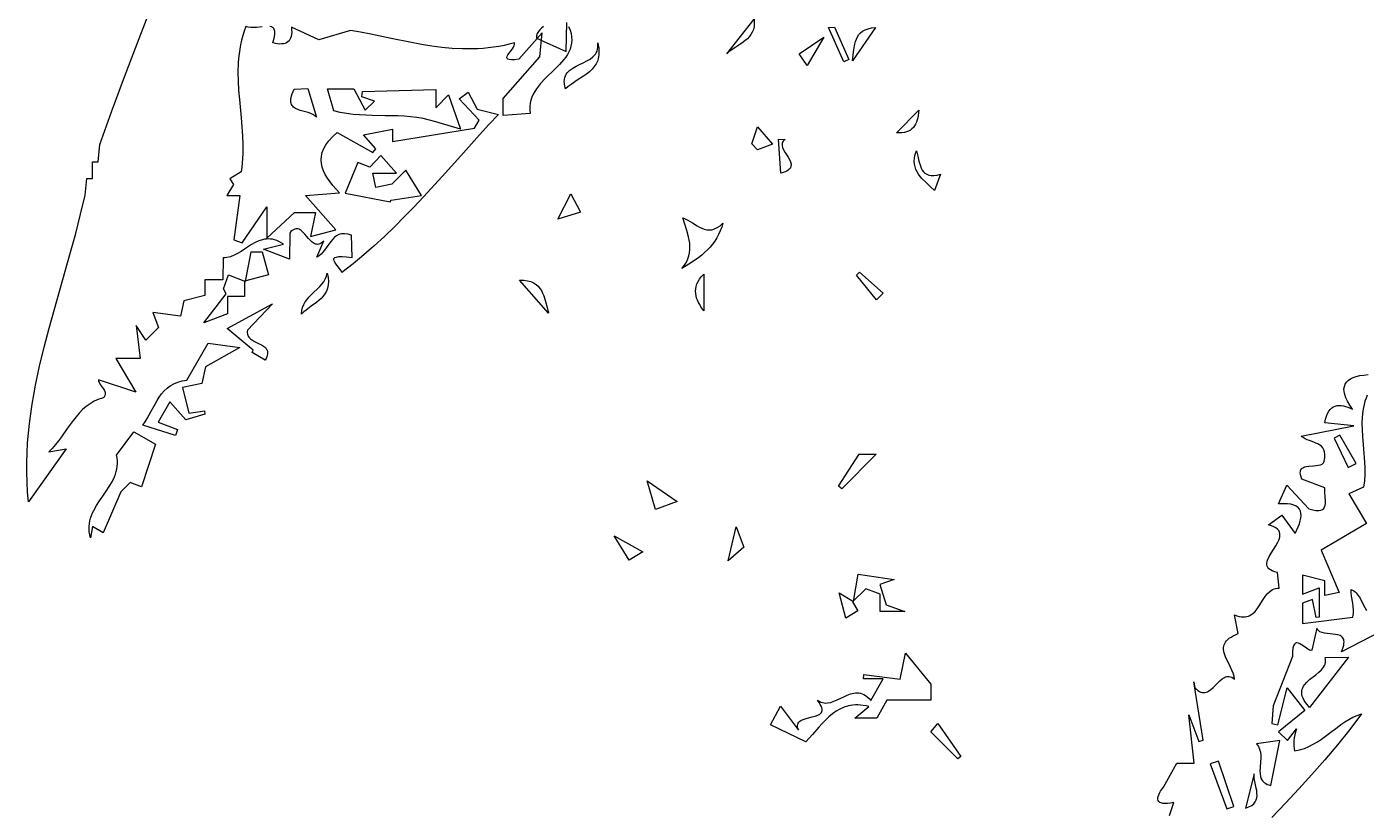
# Model space of a CAD drawing. Header units: metres. Extents: x 0 to 50, y 0 to 50.
# Drawn here: x 18.7 to 32.02, y 33.47 to 41.27 of the extents above; entities that cross this region are included whole.
import ezdxf

# ---------------------------------------------------------------- set-up
doc = ezdxf.new("R2010")
doc.units = ezdxf.units.M

msp = doc.modelspace()

# ---------------------------------------------------------------- linework, layer by layer
for points in [[(20.88048, 41.276705), (20.86422, 41.231688), (20.850193, 41.186597), (20.838272, 41.141439), (20.828329, 41.096222), (20.820235, 41.050951), (20.813865, 41.005634), (20.809089, 40.960277), (20.80578, 40.914886), (20.803053, 40.824033), (20.804665, 40.733128), (20.809592, 40.642224), (20.816815, 40.551375), (20.834063, 40.370057), (20.842046, 40.279694), (20.848241, 40.189601), (20.851626, 40.09983), (20.85118, 40.010436), (20.845883, 39.921472), (20.841095, 39.877168), (20.834713, 39.832991), (20.720962, 39.76209), (20.758784, 39.705914), (20.693145, 39.596602), (20.821666, 39.596602), (20.760628, 39.156412), (20.845738, 39.125564), (21.090265, 39.484038), (21.090265, 39.172329), (21.364783, 39.428936), (21.573976, 39.428936), (21.525088, 39.189128), (21.774568, 39.254159), (21.474899, 39.596602), (21.812538, 39.624062), (21.812538, 39.624062), (21.778288, 39.660841), (21.746617, 39.697275), (21.717908, 39.733456), (21.692543, 39.769475), (21.670906, 39.805423), (21.653377, 39.841391), (21.640341, 39.877472), (21.632178, 39.913754), (21.629272, 39.950331), (21.632005, 39.987293), (21.64076, 40.024731), (21.655918, 40.062736), (21.677863, 40.101399), (21.706976, 40.140813), (21.74364, 40.181067), (21.788238, 40.222253), (22.141746, 40.023459), (22.173129, 40.061544), (22.050345, 40.200064), (22.33942, 40.255375), (22.33942, 40.134626), (23.1529, 40.265154), (23.20129, 40.345742), (23.001412, 40.559124), (23.089991, 40.625031), (23.180526, 40.455411), (23.393893, 40.403277), (23.393893, 40.403277), (23.297846, 40.301039), (23.203177, 40.198198), (23.016645, 39.991681), (22.831644, 39.785669), (22.645518, 39.582102), (22.551204, 39.481843), (22.455614, 39.382923), (22.358416, 39.285584), (22.259277, 39.190071), (22.157867, 39.096625), (22.053853, 39.005489), (21.946904, 38.916905), (21.836688, 38.831117), (21.836688, 38.831117), (21.831251, 38.843734), (21.822431, 38.857583), (21.798874, 38.887536), (21.774487, 38.918101), (21.764628, 38.932713), (21.757737, 38.9464), (21.754873, 38.958801), (21.755282, 38.964407), (21.757094, 38.969557), (21.760443, 38.974206), (21.76546, 38.978309), (21.781027, 38.984696), (21.804857, 38.98836), (21.838005, 38.98894), (21.881533, 38.986078), (21.936497, 38.979413), (21.932435, 39.200608), (21.932435, 39.200608), (21.894884, 39.211478), (21.861725, 39.215751), (21.83247, 39.214144), (21.806632, 39.207372), (21.783722, 39.196152), (21.763253, 39.1812), (21.744738, 39.163232), (21.727689, 39.142965), (21.696038, 39.098398), (21.664399, 39.05323), (21.647365, 39.032211), (21.628871, 39.01319), (21.608429, 38.996884), (21.585552, 38.98401), (21.657065, 39.144016), (21.657065, 39.144016), (21.643497, 39.131859), (21.63047, 39.122664), (21.617949, 39.116229), (21.6059, 39.112351), (21.594286, 39.11083), (21.583074, 39.111462), (21.572227, 39.114047), (21.56171, 39.118382), (21.541527, 39.131495), (21.522242, 39.149186), (21.503575, 39.16984), (21.485243, 39.191842), (21.466965, 39.213577), (21.448459, 39.23343), (21.429443, 39.249785), (21.409636, 39.261028), (21.399348, 39.264227), (21.388756, 39.265543), (21.377826, 39.264773), (21.366521, 39.261715), (21.354808, 39.256167), (21.34265, 39.247929), (21.330013, 39.236797), (21.316861, 39.22257), (21.313789, 38.96456), (21.056816, 39.061957), (21.254679, 39.111657), (21.254679, 39.111657), (21.232105, 39.12661), (21.210026, 39.138852), (21.188417, 39.148528), (21.167254, 39.155787), (21.146512, 39.160777), (21.126165, 39.163643), (21.10619, 39.164534), (21.086562, 39.163596), (21.067255, 39.160978), (21.048246, 39.156825), (21.011019, 39.144508), (20.974685, 39.127824), (20.939045, 39.107949), (20.869056, 39.063345), (20.834312, 39.04097), (20.79947, 39.020119), (20.764334, 39.001969), (20.728705, 38.987699), (20.692386, 38.978486), (20.673905, 38.976144), (20.655178, 38.975508), (20.650877, 38.758272), (20.475009, 38.758272), (20.475009, 38.603566), (20.263392, 38.548405), (20.2323, 38.395888), (19.956025, 38.433533), (20.012449, 38.284895), (19.886601, 38.159146), (19.790914, 38.302565), (19.831787, 37.975831), (19.588566, 37.975831), (19.789387, 37.642169), (19.415347, 37.763104), (19.415347, 37.763104), (19.418034, 37.750628), (19.4223, 37.738896), (19.434301, 37.717187), (19.46332, 37.677479), (19.475271, 37.657586), (19.479499, 37.647217), (19.48214, 37.636407), (19.482877, 37.625038), (19.481393, 37.612993), (19.477373, 37.600152), (19.470499, 37.586399), (19.470499, 37.586399), (19.444935, 37.579264), (19.420501, 37.570896), (19.374788, 37.550701), (19.33289, 37.526298), (19.294338, 37.498174), (19.258661, 37.466814), (19.225389, 37.432704), (19.194054, 37.396328), (19.164184, 37.358173), (19.106964, 37.278466), (19.049969, 37.197466), (19.020381, 37.157695), (18.98944, 37.119057), (18.956677, 37.082039), (18.92162, 37.047124), (19.096655, 37.076949), (18.720911, 36.548898), (18.720911, 36.548898), (18.712204, 36.647706), (18.706625, 36.74608), (18.704033, 36.844041), (18.704284, 36.94161), (18.707234, 37.038808), (18.712741, 37.135656), (18.720661, 37.232174), (18.73085, 37.328385), (18.743167, 37.424307), (18.757467, 37.519964), (18.773607, 37.615375), (18.791445, 37.710561), (18.831637, 37.900342), (18.876899, 38.089476), (18.926085, 38.278129), (18.978047, 38.466469), (19.085722, 38.842877), (19.139142, 39.03128), (19.190756, 39.220039), (19.239418, 39.40932), (19.283982, 39.599292), (19.30043, 39.764268), (19.356363, 39.764268), (19.356363, 39.931934), (19.412295, 39.931934), (19.431197, 40.103671), (19.431197, 40.103671), (19.546785, 40.42765), (19.665333, 40.750023), (19.786927, 41.070771), (19.91165, 41.389875)], [(21.043936, 41.275096), (20.987405, 41.268442), (20.958936, 41.266394), (20.931194, 41.266459), (20.904826, 41.269581), (20.88048, 41.276705)], [(24.089692, 41.277903), (24.104035, 41.241234), (24.113756, 41.20625), (24.119147, 41.172836), (24.120502, 41.140879), (24.118117, 41.110263), (24.112284, 41.080877), (24.103299, 41.052604), (24.091454, 41.025332), (24.077044, 40.998946), (24.060364, 40.973332), (24.041707, 40.948376), (23.99964, 40.899983), (23.953194, 40.852854), (23.856582, 40.75874), (23.81112, 40.70993), (23.790129, 40.684688), (23.770691, 40.658735), (23.753099, 40.631958), (23.737648, 40.604243), (23.724631, 40.575475), (23.714343, 40.545541), (23.707078, 40.514327), (23.70313, 40.481718), (23.702793, 40.447601), (23.706361, 40.411861), (23.439423, 40.390795), (23.439423, 40.561367), (23.804575, 40.976824), (23.827379, 41.213807), (23.592998, 40.951823), (23.592998, 40.951823), (23.552548, 40.946717), (23.521865, 40.945288), (23.499939, 40.947187), (23.485762, 40.952066), (23.481264, 40.955514), (23.478325, 40.959577), (23.476618, 40.969369), (23.479633, 40.981096), (23.486361, 40.994407), (23.506918, 41.024392), (23.530217, 41.056532), (23.540372, 41.07254), (23.548185, 41.088041), (23.552648, 41.102686), (23.552752, 41.116127), (23.552752, 41.116127), (23.499989, 41.101668), (23.447442, 41.089274), (23.3951, 41.078856), (23.342952, 41.070324), (23.290989, 41.06359), (23.2392, 41.058566), (23.187576, 41.055161), (23.136105, 41.053288), (23.033585, 41.053781), (22.931559, 41.059334), (22.829946, 41.069236), (22.728665, 41.082775), (22.627634, 41.099243), (22.526773, 41.117927), (22.325232, 41.159102), (22.123392, 41.200616), (22.022158, 41.219723), (21.920604, 41.236782), (21.607865, 41.145984), (21.333971, 41.270822), (21.333971, 41.270822), (21.336451, 41.244304), (21.336926, 41.220194), (21.335424, 41.198453), (21.331977, 41.179043), (21.326617, 41.161926), (21.319374, 41.147062), (21.310278, 41.134412), (21.299361, 41.12394), (21.286655, 41.115605), (21.272188, 41.109368), (21.255994, 41.105193), (21.238102, 41.103039), (21.218544, 41.102869), (21.19735, 41.104643), (21.174552, 41.108322), (21.15018, 41.11387), (21.15018, 41.11387), (21.163464, 41.160169), (21.16971, 41.197243), (21.170395, 41.212616), (21.169564, 41.226036), (21.167296, 41.237623), (21.163673, 41.247494), (21.158776, 41.255767), (21.152685, 41.26256), (21.145482, 41.267992), (21.137247, 41.27218), (21.118006, 41.277299)], [(23.840256, 41.278415), (23.82128, 41.26166), (23.804007, 41.244212), (23.789324, 41.225797), (23.778116, 41.206137), (23.771272, 41.184956), (23.769678, 41.161977), (24.064432, 41.027633), (24.07043, 41.31637)], [(25.932904, 41.348469), (25.932904, 41.348469), (25.934785, 41.31143), (25.932148, 41.278148), (25.925425, 41.248263), (25.915044, 41.221419), (25.901437, 41.197256), (25.885033, 41.175416), (25.866264, 41.155541), (25.845559, 41.137272), (25.823349, 41.120251), (25.800065, 41.10412), (25.751994, 41.073093), (25.704788, 41.041325), (25.682586, 41.024267), (25.661891, 41.005949), (25.932904, 41.348469)], [(26.732249, 41.270123), (26.873474, 40.947628), (26.825642, 40.926339), (26.671159, 41.267687), (26.732249, 41.270123)], [(26.625581, 41.169477), (26.45893, 40.888164), (26.379219, 41.005365), (26.625581, 41.169477)], [(27.140554, 41.265419), (26.910298, 40.935296), (26.910298, 40.935296), (26.918151, 40.990803), (26.924865, 41.047003), (26.933999, 41.101515), (26.940586, 41.127394), (26.949113, 41.151958), (26.960025, 41.17491), (26.973766, 41.195951), (26.990782, 41.214785), (27.011518, 41.231113), (27.036418, 41.244639), (27.065927, 41.255063), (27.100491, 41.262089), (27.140554, 41.265419)], [(24.378312, 41.11456), (24.378312, 41.11456), (24.38425, 41.088279), (24.388321, 41.063396), (24.390609, 41.03985), (24.391198, 41.017577), (24.390172, 40.996515), (24.387614, 40.9766), (24.383609, 40.95777), (24.378241, 40.939961), (24.363749, 40.907158), (24.344811, 40.877688), (24.322097, 40.851047), (24.296278, 40.826733), (24.268027, 40.804242), (24.238014, 40.783071), (24.175387, 40.742679), (24.113768, 40.701531), (24.085015, 40.679416), (24.058528, 40.655602), (24.058528, 40.655602), (24.051583, 40.682638), (24.047605, 40.707451), (24.046406, 40.730182), (24.047798, 40.75097), (24.051594, 40.769956), (24.057607, 40.787282), (24.06565, 40.803086), (24.075534, 40.81751), (24.087074, 40.830693), (24.100081, 40.842777), (24.129748, 40.864207), (24.163037, 40.882923), (24.198448, 40.900048), (24.234484, 40.916706), (24.269645, 40.934019), (24.302432, 40.95311), (24.331348, 40.975104), (24.343885, 40.98754), (24.354892, 41.001122), (24.364182, 41.015992), (24.371567, 41.032289), (24.37686, 41.050154), (24.379873, 41.069727), (24.380419, 41.091149), (24.378312, 41.11456)], [(21.497806, 40.659256), (21.584041, 40.374748), (21.584041, 40.374748), (21.568179, 40.390114), (21.548367, 40.402398), (21.525509, 40.412316), (21.500511, 40.420587), (21.447708, 40.435062), (21.421713, 40.442701), (21.397196, 40.451566), (21.37506, 40.462374), (21.35621, 40.475844), (21.3483, 40.483801), (21.341551, 40.492693), (21.336076, 40.50261), (21.331987, 40.51364), (21.329399, 40.525875), (21.328423, 40.539404), (21.329174, 40.554316), (21.331763, 40.570701), (21.336305, 40.588649), (21.342912, 40.60825), (21.362774, 40.65277), (21.497806, 40.659256)], [(23.013698, 40.255837), (22.768496, 40.329278), (22.768496, 40.329278), (22.706856, 40.34716), (22.644752, 40.361011), (22.582238, 40.371376), (22.519368, 40.378801), (22.456196, 40.38383), (22.392776, 40.387009), (22.265411, 40.389996), (22.137706, 40.392125), (22.073861, 40.394231), (22.010095, 40.397757), (21.94646, 40.40325), (21.883011, 40.411254), (21.819803, 40.422314), (21.75689, 40.436976), (21.692456, 40.658487), (21.953487, 40.658487), (22.06827, 40.443437), (22.158463, 40.53356), (22.032558, 40.57885), (22.040302, 40.630282), (22.768235, 40.651629), (22.768235, 40.468466), (22.895888, 40.596019), (23.013698, 40.255837)], [(27.568485, 40.444579), (27.568485, 40.444579), (27.563837, 40.393425), (27.559613, 40.369738), (27.554005, 40.347427), (27.546924, 40.326581), (27.538282, 40.307289), (27.527992, 40.289638), (27.515965, 40.273716), (27.502113, 40.259612), (27.486347, 40.247413), (27.468581, 40.237208), (27.448725, 40.229085), (27.426692, 40.223132), (27.402393, 40.219438), (27.37574, 40.218089), (27.346646, 40.219175), (27.568485, 40.444579)], [(25.966921, 40.277908), (26.117101, 40.108482), (25.967099, 40.051629), (25.909197, 40.109485), (25.966921, 40.277908)], [(26.241631, 40.154558), (26.241631, 40.154558), (26.230411, 40.145656), (26.221882, 40.136306), (26.21584, 40.126543), (26.212078, 40.116399), (26.21039, 40.10591), (26.210572, 40.095109), (26.215722, 40.072711), (26.225882, 40.049479), (26.239408, 40.025686), (26.26998, 39.977513), (26.283736, 39.953682), (26.29428, 39.930386), (26.299968, 39.907898), (26.300476, 39.897043), (26.299154, 39.886493), (26.295795, 39.876282), (26.290194, 39.866445), (26.282145, 39.857015), (26.271443, 39.848027), (26.257882, 39.839515), (26.241258, 39.831514), (26.221363, 39.824057), (26.197992, 39.817179), (26.176568, 40.155489), (26.241631, 40.154558)], [(21.869905, 39.620259), (22.315122, 39.532239), (22.326547, 39.549363), (22.625945, 39.597102), (22.471527, 39.847835), (22.332223, 39.70864), (22.172999, 39.67623), (22.143657, 39.820157), (22.377508, 39.820157), (22.223397, 39.994017), (22.112558, 39.879803), (21.995191, 39.924286), (21.869905, 39.620259)], [(27.545485, 40.04034), (27.545485, 40.04034), (27.558656, 39.987868), (27.570876, 39.936897), (27.585047, 39.890005), (27.593771, 39.868895), (27.60407, 39.849773), (27.616307, 39.832961), (27.630846, 39.818782), (27.648048, 39.807558), (27.668276, 39.799612), (27.691893, 39.795265), (27.719262, 39.794842), (27.750745, 39.798664), (27.786705, 39.807053), (27.725997, 39.645754), (27.725997, 39.645754), (27.684078, 39.685071), (27.641531, 39.72423), (27.601435, 39.764741), (27.583269, 39.785974), (27.56687, 39.80811), (27.552624, 39.831338), (27.540914, 39.855847), (27.532127, 39.881824), (27.526646, 39.909459), (27.524856, 39.938939), (27.527143, 39.970454), (27.533891, 40.004191), (27.545485, 40.04034)], [(24.111379, 39.614296), (24.207073, 39.431253), (23.981128, 39.360372), (24.111379, 39.614296)], [(25.623286, 39.322307), (25.623286, 39.322307), (25.611341, 39.282118), (25.597058, 39.244119), (25.580551, 39.208185), (25.561936, 39.174188), (25.541327, 39.142005), (25.518838, 39.111507), (25.494585, 39.08257), (25.468681, 39.055067), (25.441242, 39.028873), (25.412382, 39.003861), (25.382215, 38.979906), (25.350857, 38.956881), (25.285024, 38.913119), (25.2158, 38.871567), (25.2158, 38.871567), (25.240434, 38.902738), (25.259961, 38.933943), (25.274788, 38.965184), (25.285322, 38.996458), (25.29197, 39.027767), (25.295139, 39.059108), (25.295236, 39.090483), (25.292666, 39.12189), (25.287839, 39.153328), (25.281159, 39.184799), (25.263872, 39.247832), (25.24406, 39.310986), (25.224978, 39.374257), (25.224978, 39.374257), (25.24924, 39.363822), (25.27312, 39.351379), (25.320133, 39.323013), (25.366816, 39.294245), (25.390284, 39.281298), (25.41397, 39.270158), (25.437974, 39.261459), (25.462394, 39.255836), (25.487333, 39.253927), (25.512889, 39.256365), (25.539162, 39.263786), (25.566252, 39.276827), (25.59426, 39.296122), (25.623286, 39.322307)], [(21.044871, 39.037716), (21.104982, 38.807467), (20.866536, 38.745313), (20.866536, 38.590606), (20.698739, 38.590606), (20.698739, 38.419086), (20.462307, 38.329475), (20.6867, 38.619969), (20.657488, 38.668618), (20.707359, 38.807039), (20.878893, 38.742026), (20.935558, 39.037716), (21.044871, 39.037716)], [(21.691085, 38.824464), (21.691085, 38.824464), (21.699902, 38.781244), (21.702944, 38.742147), (21.700737, 38.706796), (21.693808, 38.674815), (21.682681, 38.64583), (21.667884, 38.619464), (21.649944, 38.595343), (21.629385, 38.57309), (21.606734, 38.55233), (21.582518, 38.532687), (21.531494, 38.495251), (21.480524, 38.457777), (21.456374, 38.438088), (21.433815, 38.417262), (21.433815, 38.417262), (21.43724, 38.451743), (21.445073, 38.483079), (21.456731, 38.511686), (21.47163, 38.537978), (21.489188, 38.562373), (21.508822, 38.585286), (21.551985, 38.628332), (21.596457, 38.670444), (21.617726, 38.69219), (21.637573, 38.714951), (21.655416, 38.739143), (21.67067, 38.765182), (21.682754, 38.793483), (21.691085, 38.824464)], [(23.890731, 38.426227), (23.601795, 38.753302), (23.601795, 38.753302), (23.643864, 38.752899), (23.680851, 38.748255), (23.713158, 38.739704), (23.741187, 38.727584), (23.765344, 38.712231), (23.78603, 38.693982), (23.803649, 38.673173), (23.818604, 38.650141), (23.831298, 38.625222), (23.842135, 38.598752), (23.85985, 38.542509), (23.874973, 38.484103), (23.890731, 38.426227)], [(25.433009, 38.814161), (25.434489, 38.450885), (25.434489, 38.450885), (25.404941, 38.490563), (25.39183, 38.511283), (25.380131, 38.532534), (25.370074, 38.554277), (25.361886, 38.57647), (25.355795, 38.599073), (25.352029, 38.622044), (25.350817, 38.645342), (25.352388, 38.668927), (25.356968, 38.692757), (25.364787, 38.716792), (25.376072, 38.740991), (25.391052, 38.765313), (25.409955, 38.789716), (25.433009, 38.814161)], [(26.979329, 38.832626), (27.216918, 38.624898), (27.14964, 38.559954), (26.949437, 38.802868), (26.979329, 38.832626)], [(21.147499, 38.518552), (20.897349, 38.257966), (20.897349, 38.257966), (20.895362, 38.243286), (20.895282, 38.229848), (20.896966, 38.217562), (20.900272, 38.206339), (20.905058, 38.196089), (20.911181, 38.186722), (20.926872, 38.170277), (20.946207, 38.156285), (20.968051, 38.144029), (21.014713, 38.121848), (21.037257, 38.110486), (21.057761, 38.097984), (21.075088, 38.083625), (21.0881, 38.06669), (21.092633, 38.057032), (21.09566, 38.04646), (21.097041, 38.034885), (21.096632, 38.022217), (21.094292, 38.008365), (21.089878, 37.993241), (21.083249, 37.976754), (21.074262, 37.958815), (20.944691, 38.033897), (20.954885, 38.059319), (20.695447, 38.274634), (21.147499, 38.518552)], [(20.820416, 38.08547), (20.478903, 37.893317), (20.444892, 37.726481), (20.251689, 37.687156), (20.31502, 37.43325), (20.469904, 37.454354), (20.472965, 37.423451), (20.284371, 37.364288), (20.125164, 37.543898), (20.010935, 37.343012), (20.203372, 37.270556), (20.183016, 37.209833), (19.856708, 37.311538), (19.856708, 37.311538), (19.879111, 37.344455), (19.90007, 37.378883), (19.939472, 37.450428), (19.978542, 37.522478), (19.999086, 37.557537), (20.020907, 37.591337), (20.04446, 37.623415), (20.070198, 37.653309), (20.098573, 37.680559), (20.130041, 37.704701), (20.165054, 37.725274), (20.204066, 37.741816), (20.24753, 37.753864), (20.295901, 37.760958), (20.507001, 38.128966), (20.820416, 38.08547)], [(30.060036, 33.431501), (30.103186, 33.560752), (30.103186, 33.560752), (30.069993, 33.554665), (30.041062, 33.551268), (30.016247, 33.550432), (29.9954, 33.552029), (29.978374, 33.555931), (29.965021, 33.562009), (29.955195, 33.570134), (29.948748, 33.580179), (29.945533, 33.592013), (29.945403, 33.60551), (29.94821, 33.62054), (29.953808, 33.636974), (29.962048, 33.654685), (29.972784, 33.673544), (30.001154, 33.714191), (30.134557, 33.951846), (30.307533, 33.951846), (30.253381, 34.433508), (30.353738, 34.167383), (30.396262, 34.178847), (30.301696, 34.760497), (30.312467, 34.701837), (30.312467, 34.701837), (30.328213, 34.686194), (30.343428, 34.673808), (30.358144, 34.664471), (30.372393, 34.657976), (30.386205, 34.654115), (30.399612, 34.652679), (30.412645, 34.653461), (30.425335, 34.656254), (30.437714, 34.660848), (30.449813, 34.667037), (30.473295, 34.683367), (30.496032, 34.703579), (30.518273, 34.726011), (30.562269, 34.770881), (30.584524, 34.789994), (30.607284, 34.804674), (30.618931, 34.809833), (30.630798, 34.813259), (30.642917, 34.814746), (30.655318, 34.814086), (30.668032, 34.81107), (30.681092, 34.805491), (30.694528, 34.79714), (30.708371, 34.785811), (30.708371, 34.785811), (30.703933, 34.815564), (30.694931, 34.845784), (30.68253, 34.87633), (30.667898, 34.907062), (30.636603, 34.968524), (30.622272, 34.998974), (30.610374, 35.029049), (30.602074, 35.058609), (30.598539, 35.087514), (30.598922, 35.101677), (30.600934, 35.115624), (30.60472, 35.129336), (30.610426, 35.142798), (30.618198, 35.15599), (30.628181, 35.168897), (30.640522, 35.181499), (30.655365, 35.193779), (30.672857, 35.205721), (30.693144, 35.217306), (30.716371, 35.228517), (30.742684, 35.239337), (30.706864, 35.427044), (30.706864, 35.427044), (30.731227, 35.417723), (30.75393, 35.411144), (30.775073, 35.407149), (30.794754, 35.405576), (30.813072, 35.406264), (30.830126, 35.409054), (30.846014, 35.413784), (30.860835, 35.420294), (30.874687, 35.428423), (30.887669, 35.43801), (30.911418, 35.460919), (30.93287, 35.487735), (30.952814, 35.517174), (30.991335, 35.578779), (31.01149, 35.608375), (31.033292, 35.635455), (31.057532, 35.658733), (31.070812, 35.668545), (31.084997, 35.676924), (31.100186, 35.683711), (31.116477, 35.688744), (31.133969, 35.691863), (31.152761, 35.692908), (31.13457, 35.846187), (31.13457, 35.846187), (31.106137, 35.853931), (31.08276, 35.862941), (31.064099, 35.873139), (31.049813, 35.884443), (31.039562, 35.896772), (31.033006, 35.910046), (31.029806, 35.924184), (31.02962, 35.939106), (31.032108, 35.954731), (31.036931, 35.970978), (31.052219, 36.005017), (31.072762, 36.040579), (31.095839, 36.077018), (31.118729, 36.11369), (31.13871, 36.149949), (31.146759, 36.167722), (31.15306, 36.18515), (31.157273, 36.202153), (31.159058, 36.21865), (31.158075, 36.23456), (31.153983, 36.249802), (31.146442, 36.264296), (31.135113, 36.277962), (31.119655, 36.290719), (31.099727, 36.302485), (31.07499, 36.313181), (31.045104, 36.322726), (31.178003, 36.419042), (31.311222, 36.235894), (31.311222, 36.235894), (31.340747, 36.300665), (31.352181, 36.331151), (31.360974, 36.360141), (31.366809, 36.387464), (31.369368, 36.412948), (31.368336, 36.436423), (31.363396, 36.457716), (31.35423, 36.476655), (31.340521, 36.493071), (31.321954, 36.506789), (31.29821, 36.51764), (31.268974, 36.525452), (31.233928, 36.530053), (31.192755, 36.531271), (31.14514, 36.528936), (31.228643, 36.714575), (31.445369, 36.480516), (31.445369, 36.480516), (31.484679, 36.469474), (31.51744, 36.463762), (31.544217, 36.462926), (31.565571, 36.466512), (31.582068, 36.474065), (31.59427, 36.48513), (31.602741, 36.499255), (31.608044, 36.515984), (31.610743, 36.534862), (31.611402, 36.555437), (31.608853, 36.599856), (31.604904, 36.645606), (31.603814, 36.667844), (31.604064, 36.689053), (31.377529, 36.774709), (31.377529, 36.774709), (31.365794, 36.810123), (31.362821, 36.825128), (31.361629, 36.83847), (31.362107, 36.85025), (31.364143, 36.860571), (31.367626, 36.869536), (31.372445, 36.877248), (31.378488, 36.88381), (31.385643, 36.889323), (31.402846, 36.897617), (31.423163, 36.902951), (31.445703, 36.906148), (31.493887, 36.909415), (31.517747, 36.911127), (31.540266, 36.913989), (31.560551, 36.91882), (31.577712, 36.926444), (31.584842, 36.931559), (31.590856, 36.93768), (31.595644, 36.94491), (31.599094, 36.953351), (31.599094, 36.953351), (31.605376, 36.989345), (31.606682, 37.020173), (31.603491, 37.046358), (31.596283, 37.068422), (31.585539, 37.086887), (31.571738, 37.102276), (31.55536, 37.115112), (31.536886, 37.125916), (31.516796, 37.135211), (31.49557, 37.143519), (31.451629, 37.159265), (31.429874, 37.167748), (31.408904, 37.177333), (31.389197, 37.188544), (31.371235, 37.201902), (31.893543, 37.305167), (31.604865, 37.334808), (31.604865, 37.334808), (31.612613, 37.371017), (31.622062, 37.402353), (31.633118, 37.429068), (31.645693, 37.451417), (31.659693, 37.469656), (31.675028, 37.484038), (31.691607, 37.494818), (31.709338, 37.502251), (31.72813, 37.506592), (31.747892, 37.508094), (31.768533, 37.507012), (31.789961, 37.503602), (31.812085, 37.498116), (31.834814, 37.490811), (31.881721, 37.471759), (31.881721, 37.471759), (31.854245, 37.51218), (31.832145, 37.54985), (31.81533, 37.58482), (31.803709, 37.617135), (31.797191, 37.646845), (31.795686, 37.673997), (31.799101, 37.69864), (31.807346, 37.72082), (31.820331, 37.740586), (31.837963, 37.757986), (31.860153, 37.773067), (31.886809, 37.785878), (31.917841, 37.796467), (31.953156, 37.804881), (31.992665, 37.811168), (32.036276, 37.815377)], [(32.026751, 37.61128), (32.014536, 37.580694), (32.004177, 37.549915), (31.995552, 37.518958), (31.988543, 37.487835), (31.983031, 37.456563), (31.97602, 37.393622), (31.973564, 37.330248), (31.97471, 37.266554), (31.978503, 37.202652), (31.990217, 37.074676), (32.001073, 36.94722), (32.003794, 36.88397), (32.003438, 36.821187), (31.999052, 36.758985), (31.989682, 36.697477), (31.843292, 36.630472), (32.020288, 36.334468), (31.567929, 36.070496), (31.748725, 35.648335), (31.605544, 35.619192), (31.605544, 35.764735), (31.381815, 35.820624), (31.381815, 35.632361), (31.549612, 35.695958), (31.549612, 35.404952), (31.519776, 35.398879), (31.482871, 35.579908), (31.381815, 35.543556), (31.381815, 35.340732), (31.882158, 35.404445), (31.882158, 35.404445), (31.886555, 35.421998), (31.889323, 35.439533), (31.890752, 35.474524), (31.888004, 35.509367), (31.882634, 35.544013), (31.870262, 35.612511), (31.866375, 35.646264), (31.866097, 35.679619), (31.866097, 35.679619), (31.880329, 35.673524), (31.89347, 35.665682), (31.905619, 35.656265), (31.916879, 35.645445), (31.937137, 35.620289), (31.955055, 35.591593), (31.987118, 35.5291), (32.002887, 35.498063), (32.019563, 35.469006)], [(19.767193, 37.24721), (19.984634, 37.12376), (19.84529, 36.699727), (19.732787, 36.742368), (19.640111, 36.649764), (19.461889, 36.241493), (19.356363, 36.30476), (19.338547, 36.192141), (19.338547, 36.192141), (19.330571, 36.222326), (19.325586, 36.251714), (19.323396, 36.280355), (19.323805, 36.308299), (19.326617, 36.335599), (19.331636, 36.362304), (19.338666, 36.388467), (19.347511, 36.414139), (19.357974, 36.439369), (19.36986, 36.46421), (19.397115, 36.512928), (19.427708, 36.560701), (19.460071, 36.607936), (19.492635, 36.655044), (19.523832, 36.702432), (19.552093, 36.750508), (19.57585, 36.799683), (19.585549, 36.82481), (19.593535, 36.850364), (19.59961, 36.876397), (19.603578, 36.902959), (19.605245, 36.930103), (19.604413, 36.957878), (19.600886, 36.986337), (19.59447, 37.015529), (19.767193, 37.24721)], [(31.697737, 37.184008), (31.83758, 36.891233), (31.917374, 36.932749), (31.752707, 37.214022), (31.697737, 37.184008)], [(27.147047, 37.025723), (26.80585, 36.680057), (26.772008, 36.705369), (26.977769, 37.025723), (27.147047, 37.025723)], [(24.868666, 36.758908), (25.168827, 36.553783), (24.954051, 36.47238), (24.868666, 36.758908)], [(24.828088, 36.053068), (24.691302, 35.97106), (24.542314, 36.212976), (24.828088, 36.053068)], [(25.754254, 36.303225), (25.831417, 36.099954), (25.676129, 35.962521), (25.754254, 36.303225)], [(26.968378, 35.832014), (27.326464, 35.779314), (27.183617, 35.727929), (27.246928, 35.52643), (27.429263, 35.460841), (27.18689, 35.460841), (27.18689, 35.632361), (27.043703, 35.686631), (26.912122, 35.555153), (26.964805, 35.467416), (26.843445, 35.394657), (26.778257, 35.644351), (26.921745, 35.558326), (26.968378, 35.832014)], [(32.154546, 35.256552), (31.771511, 35.057656), (31.771511, 35.057656), (31.788022, 35.103888), (31.79289, 35.123544), (31.795665, 35.141068), (31.796472, 35.156589), (31.795434, 35.170236), (31.792675, 35.182139), (31.788319, 35.192429), (31.782491, 35.201234), (31.775314, 35.208685), (31.766912, 35.214912), (31.75741, 35.220044), (31.735601, 35.227542), (31.710877, 35.23222), (31.656659, 35.237265), (31.629149, 35.239708), (31.602694, 35.243484), (31.578287, 35.249631), (31.556921, 35.259186), (31.547688, 35.265567), (31.539587, 35.273189), (31.532742, 35.282182), (31.527278, 35.292677), (31.476531, 35.074166), (31.476531, 35.074166), (31.464817, 35.072882), (31.451534, 35.076542), (31.437007, 35.084015), (31.421562, 35.09417), (31.389223, 35.11801), (31.37298, 35.129433), (31.357123, 35.139018), (31.341976, 35.145635), (31.327866, 35.148154), (31.321302, 35.147523), (31.315118, 35.145444), (31.309357, 35.141775), (31.304059, 35.136375), (31.295014, 35.119816), (31.288308, 35.094639), (31.284268, 35.059712), (31.283218, 35.013905), (31.09212, 34.520124), (31.078629, 34.344875), (31.136868, 34.33414), (31.231335, 34.700927), (31.405023, 34.476076), (31.144724, 34.26327), (31.232662, 34.175401), (31.322679, 34.291478), (31.322679, 34.291478), (31.313819, 34.262133), (31.306767, 34.233253), (31.301553, 34.204899), (31.298207, 34.177132), (31.29676, 34.150015), (31.297243, 34.123608), (31.299687, 34.097973), (31.304121, 34.073172), (31.304121, 34.073172), (31.354168, 34.08392), (31.401648, 34.099036), (31.446871, 34.117933), (31.490148, 34.140026), (31.53179, 34.164727), (31.572108, 34.191449), (31.650013, 34.248607), (31.726348, 34.306806), (31.764704, 34.334828), (31.803599, 34.361349), (31.843345, 34.385782), (31.884252, 34.40754), (31.92663, 34.426036), (31.970791, 34.440684), (31.970791, 34.440684), (31.852794, 34.286393), (31.730994, 34.134994), (31.605785, 33.986185), (31.477561, 33.839664), (31.346713, 33.695129), (31.213637, 33.552279), (31.078725, 33.41081)], [(27.690281, 34.737738), (27.690281, 34.579041), (27.252144, 34.579041), (27.153839, 34.398956), (26.935194, 34.398956), (27.073634, 34.514715), (27.073634, 34.514715), (27.04495, 34.521429), (27.017262, 34.52632), (26.99053, 34.529455), (26.964713, 34.530904), (26.93977, 34.530733), (26.915661, 34.529012), (26.892344, 34.525807), (26.869779, 34.521188), (26.826743, 34.507977), (26.786226, 34.489924), (26.747903, 34.467574), (26.711447, 34.441469), (26.676534, 34.412156), (26.642836, 34.380179), (26.61003, 34.346083), (26.577788, 34.310411), (26.513697, 34.236521), (26.447956, 34.162866), (26.096609, 34.331843), (26.195292, 34.517529), (26.373282, 34.280699), (26.373282, 34.280699), (26.367765, 34.298136), (26.365118, 34.313713), (26.365129, 34.327562), (26.367583, 34.339818), (26.372268, 34.350613), (26.378971, 34.360082), (26.387478, 34.368357), (26.397576, 34.375572), (26.421693, 34.387356), (26.449616, 34.396501), (26.510058, 34.411144), (26.539166, 34.418777), (26.565259, 34.42804), (26.58663, 34.440001), (26.595012, 34.447327), (26.601574, 34.455728), (26.606103, 34.465336), (26.608386, 34.476287), (26.608209, 34.488712), (26.605359, 34.502746), (26.599624, 34.518521), (26.590789, 34.536172), (26.578642, 34.555832), (26.56297, 34.577633), (26.56297, 34.577633), (26.579489, 34.567371), (26.595961, 34.559647), (26.612393, 34.554272), (26.628788, 34.55106), (26.645151, 34.549821), (26.661487, 34.550367), (26.694099, 34.556066), (26.72666, 34.566651), (26.75921, 34.580619), (26.824426, 34.612685), (26.857169, 34.627775), (26.890053, 34.64023), (26.923117, 34.648547), (26.939728, 34.650683), (26.956398, 34.65122), (26.973132, 34.649971), (26.989934, 34.646747), (27.00681, 34.64136), (27.023765, 34.633623), (27.040802, 34.623346), (27.057928, 34.610343), (27.075146, 34.594425), (27.092461, 34.575403), (27.215612, 34.790176), (27.019093, 34.790176), (27.024727, 34.833606), (27.383203, 34.787173), (27.438224, 35.045567), (27.690281, 34.737738)], [(31.608888, 35.001517), (31.840163, 35.006358), (31.453839, 34.50523), (31.453839, 34.50523), (31.43163, 34.530105), (31.413453, 34.553634), (31.39908, 34.575892), (31.388281, 34.596952), (31.380829, 34.616889), (31.376493, 34.635776), (31.375047, 34.653689), (31.376261, 34.6707), (31.379906, 34.686885), (31.385754, 34.702317), (31.393576, 34.717071), (31.403143, 34.731221), (31.4266, 34.758004), (31.454294, 34.78326), (31.515078, 34.831563), (31.54451, 34.855797), (31.570862, 34.880876), (31.592305, 34.907395), (31.600614, 34.921379), (31.60701, 34.935946), (31.611264, 34.951169), (31.613147, 34.967122), (31.612431, 34.98388), (31.608888, 35.001517)], [(27.75731, 34.345196), (27.986231, 34.019154), (27.95723, 33.995033), (27.688894, 34.26316), (27.75731, 34.345196)], [(31.067449, 33.729446), (31.157435, 34.175401), (30.927676, 34.144596), (30.927676, 34.144596), (30.937348, 34.131728), (30.94543, 34.118342), (30.957326, 34.090216), (30.964362, 34.060629), (30.967535, 34.029991), (30.967843, 33.99871), (30.966284, 33.967198), (30.961553, 33.905115), (30.960377, 33.875365), (30.961323, 33.847021), (30.965391, 33.820494), (30.973576, 33.796193), (30.979524, 33.785005), (30.986877, 33.774528), (30.995757, 33.764812), (31.006291, 33.755909), (31.018602, 33.747869), (31.032816, 33.740745), (31.049056, 33.734587), (31.067449, 33.729446)], [(30.466452, 33.944393), (30.630226, 33.495818), (30.701739, 33.520684), (30.54829, 33.972657), (30.466452, 33.944393)], [(30.817229, 33.505133), (30.817229, 33.505133), (30.851295, 33.517312), (30.878307, 33.531803), (30.89896, 33.548372), (30.913944, 33.566785), (30.923952, 33.586806), (30.929677, 33.608201), (30.931809, 33.630735), (30.931041, 33.654172), (30.928065, 33.678279), (30.923574, 33.70282), (30.912812, 33.752267), (30.904293, 33.800633), (30.902605, 33.823824), (30.903553, 33.846041), (30.817229, 33.505133)]]:
    msp.add_lwpolyline(points)

doc.saveas('drawing.dxf')
